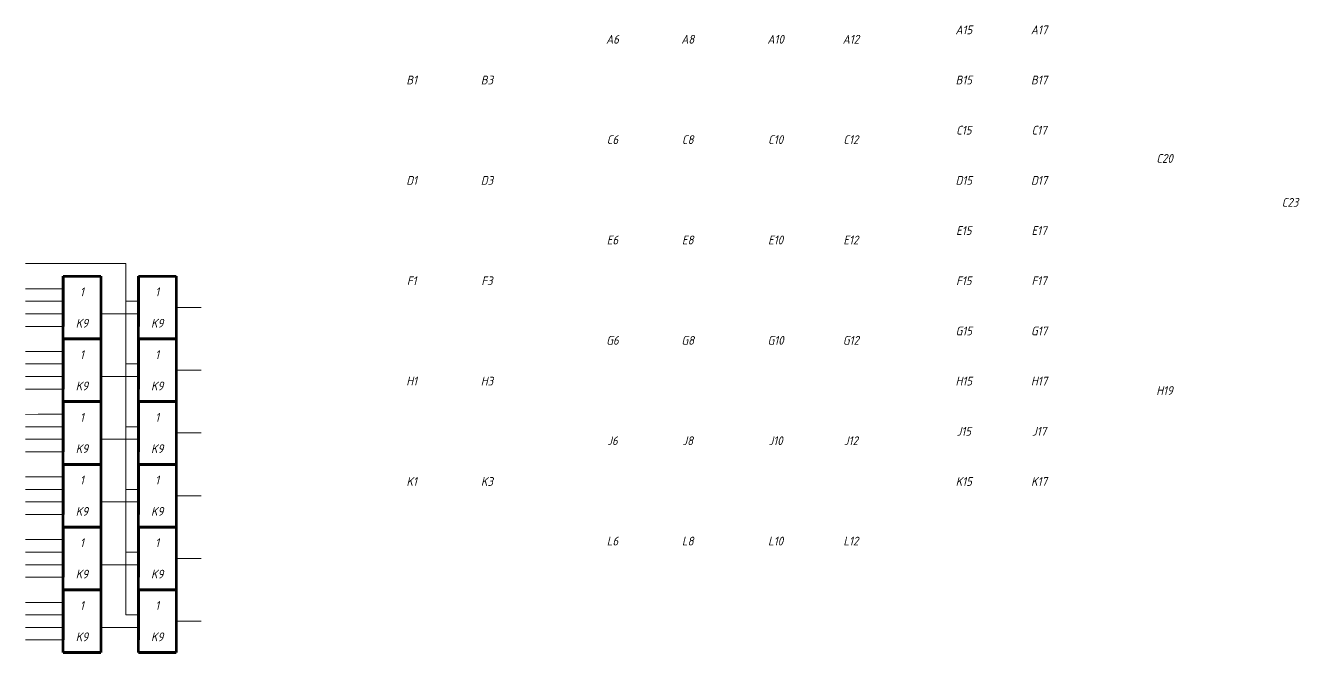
# Model space of a CAD drawing. Header units: millimetres. Extents: x -41 to 1158, y -278 to 531.
# Drawn here: x 650 to 1158, y 7 to 257 of the extents above; entities that cross this region are included whole.
import ezdxf

# ---------------------------------------------------------------- set-up
doc = ezdxf.new("R2010")
doc.units = ezdxf.units.MM
doc.header["$LTSCALE"] = 0.5
doc.layers.get('0').update_dxf_attribs({"lineweight": 60})
doc.styles.get("Standard").update_dxf_attribs({"font": 'ISOCPEUI.TTF', "width": 0.9})

msp = doc.modelspace()

# ---------------------------------------------------------------- linework, layer by layer
at = {"lineweight": 20}
for p, q in [((649.91, 161.99), (679.91, 161.99)), ((679.91, 161.99), (689.91, 161.99)), ((689.91, 161.99), (689.91, 21.99)), ((679.91, 156.99), (679.91, 144.49)), ((709.91, 156.99), (709.91, 144.49)), ((654.91, 151.99), (649.91, 151.99)), ((649.91, 151.99), (664.91, 151.99)), ((664.91, 151.99), (649.91, 151.99)), ((664.91, 151.99), (654.91, 151.99)), ((664.91, 146.99), (664.91, 151.99)), ((694.91, 146.99), (694.91, 147.82)), ((654.91, 146.99), (649.91, 146.99)), ((649.91, 146.99), (664.91, 146.99)), ((664.91, 146.99), (654.91, 146.99)), ((689.91, 146.99), (694.91, 146.99)), ((709.91, 144.49), (719.91, 144.49)), ((654.91, 141.99), (649.91, 141.99)), ((664.91, 141.99), (649.91, 141.99)), ((664.91, 141.99), (654.91, 141.99)), ((664.91, 136.99), (664.91, 141.99)), ((679.91, 141.99), (694.91, 141.99)), ((694.91, 136.99), (694.91, 141.99)), ((654.91, 136.99), (649.91, 136.99)), ((649.91, 136.99), (664.91, 136.99)), ((664.91, 136.99), (654.91, 136.99)), ((679.91, 131.99), (679.91, 119.49)), ((709.91, 131.99), (709.91, 119.49)), ((654.91, 126.99), (649.91, 126.99)), ((664.91, 126.99), (649.91, 126.99)), ((664.91, 126.99), (654.91, 126.99)), ((664.91, 121.99), (664.91, 126.99)), ((694.91, 121.99), (694.91, 126.99)), ((654.91, 121.99), (649.91, 121.99)), ((649.91, 121.99), (664.91, 121.99)), ((664.91, 121.99), (654.91, 121.99)), ((689.91, 121.99), (694.91, 121.99)), ((654.91, 116.99), (649.91, 116.99)), ((664.91, 116.99), (649.91, 116.99)), ((664.91, 116.99), (654.91, 116.99)), ((664.91, 111.99), (664.91, 116.99)), ((679.91, 116.99), (694.91, 116.99)), ((694.91, 111.99), (694.91, 116.99)), ((709.91, 119.49), (719.91, 119.49)), ((654.91, 111.99), (649.91, 111.99)), ((649.91, 111.99), (664.91, 111.99)), ((664.91, 111.99), (654.91, 111.99)), ((679.91, 106.99), (679.91, 94.49)), ((709.91, 106.99), (709.91, 94.49)), ((654.91, 101.99), (649.91, 101.91)), ((664.91, 101.99), (649.91, 101.91)), ((664.91, 101.99), (654.91, 101.99)), ((664.91, 96.99), (664.91, 101.99)), ((694.91, 96.99), (694.91, 101.99)), ((654.91, 96.99), (649.91, 96.99)), ((649.91, 96.99), (664.91, 96.99)), ((664.91, 96.99), (654.91, 96.99)), ((689.91, 96.99), (694.91, 96.99)), ((654.91, 91.99), (649.91, 91.99)), ((649.91, 91.99), (664.91, 91.99)), ((664.91, 91.99), (654.91, 91.99)), ((664.91, 91.99), (664.91, 91.99)), ((679.91, 91.99), (694.91, 91.99)), ((709.91, 94.49), (719.91, 94.49)), ((654.91, 86.99), (649.91, 86.99)), ((664.91, 86.99), (654.91, 86.99)), ((679.91, 81.99), (679.91, 69.49)), ((709.91, 81.99), (709.91, 69.49)), ((654.91, 76.99), (649.91, 76.99)), ((649.91, 76.99), (664.91, 76.99)), ((664.91, 76.99), (654.91, 76.99)), ((664.91, 76.99), (664.91, 71.99)), ((694.91, 76.99), (694.91, 71.99)), ((654.91, 71.99), (649.91, 71.99)), ((664.91, 71.99), (649.91, 71.99)), ((664.91, 71.99), (654.91, 71.99)), ((689.91, 71.99), (694.91, 71.99)), ((654.91, 66.99), (649.91, 66.99)), ((649.91, 66.99), (664.91, 66.99)), ((664.91, 66.99), (654.91, 66.99)), ((664.91, 66.99), (664.91, 61.99)), ((689.91, 66.99), (679.91, 66.99)), ((689.91, 66.99), (694.91, 66.99)), ((694.91, 66.99), (694.91, 61.99)), ((709.91, 69.49), (719.91, 69.49)), ((654.91, 61.99), (649.91, 61.99)), ((664.91, 61.99), (649.91, 61.99)), ((664.91, 61.99), (654.91, 61.99)), ((679.91, 56.99), (679.91, 44.49)), ((709.91, 56.99), (709.91, 44.49)), ((654.91, 51.99), (649.91, 51.99)), ((649.91, 51.99), (664.91, 51.99)), ((664.91, 51.99), (654.91, 51.99)), ((664.91, 51.99), (664.91, 46.99)), ((694.91, 51.99), (694.91, 46.99)), ((654.91, 46.99), (649.91, 46.99)), ((664.91, 46.99), (649.91, 46.99)), ((664.91, 46.99), (654.91, 46.99)), ((689.91, 46.99), (694.91, 46.99)), ((654.91, 41.99), (649.91, 41.99)), ((649.91, 41.99), (664.91, 41.99)), ((664.91, 41.99), (654.91, 41.99)), ((664.91, 41.99), (664.91, 36.99)), ((679.91, 41.99), (694.91, 41.99)), ((694.91, 41.99), (694.91, 36.99)), ((709.91, 44.49), (719.91, 44.49)), ((654.91, 36.99), (649.91, 36.99)), ((664.91, 36.99), (649.91, 36.99)), ((664.91, 36.99), (654.91, 36.99)), ((679.91, 31.99), (679.91, 19.49)), ((694.91, 31.99), (694.91, 21.99)), ((709.91, 31.99), (709.91, 19.49)), ((654.91, 26.99), (649.91, 26.99)), ((649.91, 26.99), (664.91, 26.99)), ((664.91, 26.99), (654.91, 26.99)), ((664.91, 26.99), (664.91, 21.99)), ((694.91, 26.99), (694.91, 21.99)), ((654.91, 21.99), (649.91, 21.99)), ((664.91, 21.99), (649.91, 21.99)), ((664.91, 21.99), (654.91, 21.99)), ((694.91, 21.99), (689.91, 21.99)), ((654.91, 16.99), (649.91, 16.99)), ((649.91, 16.99), (664.91, 16.99)), ((664.91, 16.99), (654.91, 16.99)), ((664.91, 16.99), (664.91, 11.99)), ((679.91, 16.99), (694.91, 16.99)), ((694.91, 16.99), (694.91, 11.99)), ((709.91, 19.49), (719.91, 19.49)), ((654.91, 11.99), (649.91, 11.99)), ((664.91, 11.99), (649.91, 11.99)), ((664.91, 11.99), (654.91, 11.99))]:
    msp.add_line(p, q, dxfattribs=at)
at = {"lineweight": 100}
for p, q in [((664.91, 156.99), (679.91, 156.99)), ((664.91, 131.99), (664.91, 156.99)), ((664.91, 156.99), (664.91, 152.49)), ((664.91, 156.99), (664.91, 144.49)), ((664.91, 156.99), (664.91, 151.99)), ((664.91, 156.99), (664.91, 151.99)), ((679.91, 156.99), (679.91, 145.49)), ((679.91, 156.99), (679.91, 145.49)), ((679.91, 156.99), (679.91, 144.49)), ((694.91, 156.99), (709.91, 156.99)), ((694.91, 131.99), (694.91, 156.99)), ((694.91, 156.99), (694.91, 152.49)), ((694.91, 156.99), (694.91, 144.49)), ((694.91, 156.99), (694.91, 151.99)), ((694.91, 156.99), (694.91, 151.99)), ((709.91, 156.99), (709.91, 145.49)), ((709.91, 156.99), (709.91, 145.49)), ((709.91, 156.99), (709.91, 144.49)), ((664.91, 151.99), (664.91, 146.99)), ((664.91, 151.99), (664.91, 146.99)), ((664.91, 144.49), (664.91, 148.99)), ((694.91, 151.99), (694.91, 146.99)), ((694.91, 151.99), (694.91, 146.99)), ((694.91, 144.49), (694.91, 148.99)), ((664.91, 146.99), (664.91, 141.99)), ((664.91, 146.99), (664.91, 141.99)), ((664.91, 146.99), (664.91, 141.99)), ((664.91, 144.49), (664.91, 139.99)), ((679.91, 145.49), (679.91, 143.49)), ((679.91, 143.49), (679.91, 131.99)), ((694.91, 146.99), (694.91, 141.99)), ((694.91, 146.99), (694.91, 141.99)), ((694.91, 146.99), (694.91, 141.99)), ((694.91, 144.49), (694.91, 139.99)), ((709.91, 145.49), (709.91, 143.49)), ((709.91, 143.49), (709.91, 131.99)), ((664.91, 141.99), (664.91, 136.99)), ((664.91, 141.99), (664.91, 136.99)), ((694.91, 141.99), (694.91, 136.99)), ((694.91, 141.99), (694.91, 136.99)), ((664.91, 131.99), (664.91, 136.49)), ((664.91, 131.99), (679.91, 131.99)), ((664.91, 106.99), (664.91, 131.99)), ((664.91, 131.99), (664.91, 127.49)), ((664.91, 131.99), (664.91, 119.49)), ((664.91, 131.99), (664.91, 126.99)), ((664.91, 131.99), (664.91, 126.99)), ((679.91, 131.99), (664.91, 131.99)), ((664.91, 131.99), (679.91, 131.99)), ((679.91, 131.99), (679.91, 120.49)), ((679.91, 131.99), (679.91, 120.49)), ((679.91, 131.99), (679.91, 119.49)), ((694.91, 131.99), (694.91, 136.49)), ((694.91, 131.99), (709.91, 131.99)), ((694.91, 106.99), (694.91, 131.99)), ((694.91, 131.99), (694.91, 127.49)), ((694.91, 131.99), (694.91, 119.49)), ((694.91, 131.99), (694.91, 126.99)), ((694.91, 131.99), (694.91, 126.99)), ((709.91, 131.99), (694.91, 131.99)), ((694.91, 131.99), (709.91, 131.99)), ((709.91, 131.99), (709.91, 120.49)), ((709.91, 131.99), (709.91, 120.49)), ((709.91, 131.99), (709.91, 119.49)), ((664.91, 126.99), (664.91, 121.99)), ((664.91, 126.99), (664.91, 121.99)), ((694.91, 126.99), (694.91, 121.99)), ((694.91, 126.99), (694.91, 121.99)), ((664.91, 119.49), (664.91, 123.99)), ((664.91, 121.99), (664.91, 116.99)), ((664.91, 121.99), (664.91, 116.99)), ((664.91, 121.99), (664.91, 116.99)), ((694.91, 119.49), (694.91, 123.99)), ((694.91, 121.99), (694.91, 116.99)), ((694.91, 121.99), (694.91, 116.99)), ((694.91, 121.99), (694.91, 116.99)), ((664.91, 119.49), (664.91, 114.99)), ((664.91, 116.99), (664.91, 111.99)), ((664.91, 116.99), (664.91, 111.99)), ((679.91, 120.49), (679.91, 118.49)), ((679.91, 118.49), (679.91, 106.99)), ((694.91, 119.49), (694.91, 114.99)), ((694.91, 116.99), (694.91, 111.99)), ((694.91, 116.99), (694.91, 111.99)), ((709.91, 120.49), (709.91, 118.49)), ((709.91, 118.49), (709.91, 106.99)), ((664.91, 106.99), (664.91, 111.49)), ((679.91, 106.99), (664.91, 106.99)), ((664.91, 106.99), (679.91, 106.99)), ((664.91, 106.99), (679.91, 106.99)), ((664.91, 81.99), (664.91, 106.99)), ((664.91, 106.99), (664.91, 102.49)), ((664.91, 106.99), (664.91, 94.49)), ((664.91, 106.99), (664.91, 101.99)), ((664.91, 106.99), (664.91, 101.99)), ((679.91, 106.99), (679.91, 95.49)), ((679.91, 106.99), (679.91, 95.49)), ((679.91, 106.99), (679.91, 94.49)), ((694.91, 106.99), (694.91, 111.49)), ((709.91, 106.99), (694.91, 106.99)), ((694.91, 106.99), (709.91, 106.99)), ((694.91, 106.99), (709.91, 106.99)), ((694.91, 81.99), (694.91, 106.99)), ((694.91, 106.99), (694.91, 102.49)), ((694.91, 106.99), (694.91, 94.49)), ((694.91, 106.99), (694.91, 101.99)), ((694.91, 106.99), (694.91, 101.99)), ((709.91, 106.99), (709.91, 95.49)), ((709.91, 106.99), (709.91, 95.49)), ((709.91, 106.99), (709.91, 94.49)), ((664.91, 101.99), (664.91, 96.99)), ((664.91, 101.99), (664.91, 96.99)), ((694.91, 101.99), (694.91, 96.99)), ((694.91, 101.99), (694.91, 96.99)), ((664.91, 94.49), (664.91, 98.99)), ((664.91, 96.99), (664.91, 91.99)), ((664.91, 96.99), (664.91, 91.99)), ((664.91, 96.99), (664.91, 91.99)), ((694.91, 94.49), (694.91, 98.99)), ((694.91, 96.99), (694.91, 91.99)), ((694.91, 96.99), (694.91, 91.99)), ((694.91, 96.99), (694.91, 91.99)), ((664.91, 94.49), (664.91, 89.99)), ((664.91, 91.99), (664.91, 86.99)), ((664.91, 91.99), (664.91, 86.99)), ((679.91, 95.49), (679.91, 93.49)), ((679.91, 93.49), (679.91, 81.99)), ((694.91, 94.49), (694.91, 89.99)), ((694.91, 91.99), (694.91, 86.99)), ((694.91, 91.99), (694.91, 86.99)), ((709.91, 95.49), (709.91, 93.49)), ((709.91, 93.49), (709.91, 81.99)), ((664.91, 81.99), (664.91, 86.49)), ((694.91, 81.99), (694.91, 86.49)), ((679.91, 81.99), (664.91, 81.99)), ((664.91, 81.99), (679.91, 81.99)), ((664.91, 81.99), (679.91, 81.99)), ((664.91, 56.99), (664.91, 81.99)), ((664.91, 81.99), (664.91, 77.49)), ((664.91, 81.99), (664.91, 69.49)), ((664.91, 81.99), (664.91, 76.99)), ((664.91, 81.99), (664.91, 76.99)), ((679.91, 81.99), (679.91, 70.49)), ((679.91, 81.99), (679.91, 70.49)), ((679.91, 81.99), (679.91, 69.49)), ((709.91, 81.99), (694.91, 81.99)), ((694.91, 81.99), (709.91, 81.99)), ((694.91, 81.99), (709.91, 81.99)), ((694.91, 56.99), (694.91, 81.99)), ((694.91, 81.99), (694.91, 77.49)), ((694.91, 81.99), (694.91, 69.49)), ((694.91, 81.99), (694.91, 76.99)), ((694.91, 81.99), (694.91, 76.99)), ((709.91, 81.99), (709.91, 70.49)), ((709.91, 81.99), (709.91, 70.49)), ((709.91, 81.99), (709.91, 69.49)), ((664.91, 76.99), (664.91, 71.99)), ((664.91, 76.99), (664.91, 71.99)), ((694.91, 76.99), (694.91, 71.99)), ((694.91, 76.99), (694.91, 71.99)), ((664.91, 69.49), (664.91, 73.99)), ((664.91, 71.99), (664.91, 66.99)), ((664.91, 71.99), (664.91, 66.99)), ((664.91, 71.99), (664.91, 66.99)), ((694.91, 69.49), (694.91, 73.99)), ((694.91, 71.99), (694.91, 66.99)), ((694.91, 71.99), (694.91, 66.99)), ((694.91, 71.99), (694.91, 66.99)), ((664.91, 69.49), (664.91, 64.99)), ((664.91, 66.99), (664.91, 61.99)), ((664.91, 66.99), (664.91, 61.99)), ((679.91, 70.49), (679.91, 68.49)), ((679.91, 68.49), (679.91, 56.99)), ((694.91, 69.49), (694.91, 64.99)), ((694.91, 66.99), (694.91, 61.99)), ((694.91, 66.99), (694.91, 61.99)), ((709.91, 70.49), (709.91, 68.49)), ((709.91, 68.49), (709.91, 56.99)), ((664.91, 56.99), (664.91, 61.49)), ((694.91, 56.99), (694.91, 61.49)), ((679.91, 56.99), (664.91, 56.99)), ((664.91, 56.99), (679.91, 56.99)), ((664.91, 56.99), (679.91, 56.99)), ((664.91, 31.99), (664.91, 56.99)), ((664.91, 56.99), (664.91, 52.49)), ((664.91, 56.99), (664.91, 44.49)), ((664.91, 56.99), (664.91, 51.99)), ((664.91, 56.99), (664.91, 51.99)), ((679.91, 56.99), (679.91, 45.49)), ((679.91, 56.99), (679.91, 45.49)), ((679.91, 56.99), (679.91, 44.49)), ((709.91, 56.99), (694.91, 56.99)), ((694.91, 56.99), (709.91, 56.99)), ((694.91, 56.99), (709.91, 56.99)), ((694.91, 31.99), (694.91, 56.99)), ((694.91, 56.99), (694.91, 52.49)), ((694.91, 56.99), (694.91, 44.49)), ((694.91, 56.99), (694.91, 51.99)), ((694.91, 56.99), (694.91, 51.99)), ((709.91, 56.99), (709.91, 45.49)), ((709.91, 56.99), (709.91, 45.49)), ((709.91, 56.99), (709.91, 44.49)), ((664.91, 51.99), (664.91, 46.99)), ((664.91, 51.99), (664.91, 46.99)), ((694.91, 51.99), (694.91, 46.99)), ((694.91, 51.99), (694.91, 46.99)), ((664.91, 44.49), (664.91, 48.99)), ((664.91, 46.99), (664.91, 41.99)), ((664.91, 46.99), (664.91, 41.99)), ((664.91, 46.99), (664.91, 41.99)), ((694.91, 44.49), (694.91, 48.99)), ((694.91, 46.99), (694.91, 41.99)), ((694.91, 46.99), (694.91, 41.99)), ((694.91, 46.99), (694.91, 41.99)), ((664.91, 44.49), (664.91, 39.99)), ((664.91, 41.99), (664.91, 36.99)), ((664.91, 41.99), (664.91, 36.99)), ((679.91, 45.49), (679.91, 43.49)), ((679.91, 43.49), (679.91, 31.99)), ((694.91, 44.49), (694.91, 39.99)), ((694.91, 41.99), (694.91, 36.99)), ((694.91, 41.99), (694.91, 36.99)), ((709.91, 45.49), (709.91, 43.49)), ((709.91, 43.49), (709.91, 31.99)), ((664.91, 31.99), (664.91, 36.49)), ((694.91, 31.99), (694.91, 36.49)), ((679.91, 31.99), (664.91, 31.99)), ((664.91, 31.99), (679.91, 31.99)), ((664.91, 31.99), (679.91, 31.99)), ((664.91, 6.99), (664.91, 31.99)), ((664.91, 31.99), (664.91, 27.49)), ((664.91, 31.99), (664.91, 19.49)), ((664.91, 31.99), (664.91, 26.99)), ((664.91, 31.99), (664.91, 26.99)), ((679.91, 31.99), (679.91, 20.49)), ((679.91, 31.99), (679.91, 20.49)), ((679.91, 31.99), (679.91, 19.49)), ((709.91, 31.99), (694.91, 31.99)), ((694.91, 31.99), (709.91, 31.99)), ((694.91, 31.99), (709.91, 31.99)), ((694.91, 6.99), (694.91, 31.99)), ((694.91, 31.99), (694.91, 27.49)), ((694.91, 31.99), (694.91, 19.49)), ((694.91, 31.99), (694.91, 26.99)), ((694.91, 31.99), (694.91, 26.99)), ((709.91, 31.99), (709.91, 20.49)), ((709.91, 31.99), (709.91, 20.49)), ((709.91, 31.99), (709.91, 19.49)), ((664.91, 26.99), (664.91, 21.99)), ((664.91, 26.99), (664.91, 21.99)), ((694.91, 26.99), (694.91, 21.99)), ((694.91, 26.99), (694.91, 21.99)), ((664.91, 19.49), (664.91, 23.99)), ((664.91, 21.99), (664.91, 16.99)), ((664.91, 21.99), (664.91, 16.99)), ((664.91, 21.99), (664.91, 16.99)), ((679.91, 20.49), (679.91, 18.49)), ((694.91, 19.49), (694.91, 23.99)), ((694.91, 21.99), (694.91, 16.99)), ((694.91, 21.99), (694.91, 16.99)), ((694.91, 21.99), (694.91, 16.99)), ((709.91, 20.49), (709.91, 18.49)), ((664.91, 19.49), (664.91, 14.99)), ((664.91, 16.99), (664.91, 11.99)), ((664.91, 16.99), (664.91, 11.99)), ((679.91, 18.49), (679.91, 6.99)), ((694.91, 19.49), (694.91, 14.99)), ((694.91, 16.99), (694.91, 11.99)), ((694.91, 16.99), (694.91, 11.99)), ((709.91, 18.49), (709.91, 6.99)), ((664.91, 6.99), (664.91, 11.49)), ((694.91, 6.99), (694.91, 11.49)), ((679.91, 6.99), (664.91, 6.99)), ((664.91, 6.99), (679.91, 6.99)), ((709.91, 6.99), (694.91, 6.99)), ((694.91, 6.99), (709.91, 6.99))]:
    msp.add_line(p, q, dxfattribs=at)

# ---------------------------------------------------------------- texts
at = {"lineweight": 100, "char_height": 3.5, "attachment_point": 1}
for s, heights, insert in [('\\pxqc;A15', [0], (1016.3, 256.91)), ('\\pxqc;A17', [0], (1046.3, 256.91)), ('\\pxqc;A6', [0], (876.3, 253.16)), ('\\pxqc;A8', [0], (906.3, 253.16)), ('\\pxqc;A12', [0], (971.3, 253.16)), ('\\pxqc;B1', [0], (796.3, 236.91)), ('\\pxqc;B3', [0], (826.3, 236.91)), ('\\pxqc;B15', [0.91], (1016.3, 236.91)), ('\\pxqc;B17', [0], (1046.3, 236.91)), ('\\pxqc;C15', [0], (1016.3, 216.91)), ('\\pxqc;C17', [0], (1046.3, 216.91)), ('\\pxqc;C6', [0], (876.3, 213.16)), ('\\pxqc;C8', [0], (906.3, 213.16)), ('\\pxqc;C10', [0], (941.3, 213.16)), ('\\pxqc;C12', [0], (971.3, 213.16)), ('\\pxqc;C20', [0], (1096.3, 205.66)), ('\\pxqc;D1', [0], (796.3, 196.91)), ('\\pxqc;D3', [0], (826.3, 196.91)), ('\\pxqc;D15', [0], (1016.3, 196.91)), ('\\pxqc;D17', [0], (1046.3, 196.91)), ('\\pxqc;C23', [0], (1146.3, 188.16)), ('\\pxqc;E6', [0], (876.3, 173.16)), ('\\pxqc;E8', [0], (906.3, 173.16)), ('\\pxqc;E10', [0], (941.3, 173.16)), ('\\pxqc;E12', [0], (971.3, 173.16)), ('\\pxqc;E15', [0], (1016.3, 176.91)), ('\\pxqc;E17', [0], (1046.3, 176.91)), ('\\pxqc;1', [0], (664.91, 152.49)), ('\\pxqc;1', [0], (694.91, 152.49)), ('\\pxqc;F1', [0], (796.3, 156.91)), ('\\pxqc;F3', [0], (826.3, 156.91)), ('\\pxqc;F15', [0], (1016.3, 156.91)), ('\\pxqc;F17', [0], (1046.3, 156.91)), ('\\pxqc;K9', [0], (664.91, 139.99)), ('\\pxqc;K9', [0], (694.91, 139.99)), ('\\pxqc;G6', [0], (876.3, 133.16)), ('\\pxqc;G8', [0], (906.3, 133.16)), ('\\pxqc;G10', [0], (941.3, 133.16)), ('\\pxqc;G12', [0], (971.3, 133.16)), ('\\pxqc;G15', [0], (1016.3, 136.91)), ('\\pxqc;G17', [0], (1046.3, 136.91)), ('\\pxqc;1', [0], (664.91, 127.49)), ('\\pxqc;1', [0], (694.91, 127.49)), ('\\pxqc;H1', [0], (796.3, 116.91)), ('\\pxqc;H3', [0], (826.3, 116.91)), ('\\pxqc;H15', [0], (1016.3, 116.91)), ('\\pxqc;H17', [0], (1046.3, 116.91)), ('\\pxqc;K9', [0], (664.91, 114.99)), ('\\pxqc;K9', [0], (694.91, 114.99)), ('\\pxqc;H19', [0], (1096.3, 113.16)), ('\\pxqc;1', [0], (664.91, 102.49)), ('\\pxqc;1', [0], (694.91, 102.49)), ('\\pxqc;J15', [0], (1016.3, 96.91)), ('\\pxqc;J17', [0], (1046.3, 96.91)), ('\\pxqc;J6', [0], (876.3, 93.16)), ('\\pxqc;J8', [0], (906.3, 93.16)), ('\\pxqc;J10', [0], (941.3, 93.16)), ('\\pxqc;J12', [0], (971.3, 93.16)), ('\\pxqc;K9', [0], (664.91, 89.99)), ('\\pxqc;K9', [0], (694.91, 89.99)), ('\\pxqc;1', [0], (664.91, 77.49)), ('\\pxqc;1', [0], (694.91, 77.49)), ('\\pxqc;K1', [0], (796.3, 76.91)), ('\\pxqc;K3', [0], (826.3, 76.91)), ('\\pxqc;K15', [0], (1016.3, 76.91)), ('\\pxqc;K17', [0], (1046.3, 76.91)), ('\\pxqc;K9', [0], (664.91, 64.99)), ('\\pxqc;K9', [0], (694.91, 64.99)), ('\\pxqc;1', [0], (664.91, 52.49)), ('\\pxqc;1', [0], (694.91, 52.49)), ('\\pxqc;L6', [0], (876.3, 53.16)), ('\\pxqc;L8', [0], (906.3, 53.16)), ('\\pxqc;L10', [0], (941.3, 53.16)), ('\\pxqc;L12', [0], (971.3, 53.16)), ('\\pxqc;K9', [0], (664.91, 39.99)), ('\\pxqc;K9', [0], (694.91, 39.99)), ('\\pxqc;1', [0], (664.91, 27.49)), ('\\pxqc;1', [0], (694.91, 27.49)), ('\\pxqc;K9', [0], (664.91, 14.99)), ('\\pxqc;K9', [0], (694.91, 14.99))]:
    msp.add_mtext_dynamic_manual_height_columns(s, width=15, gutter_width=25, heights=heights, dxfattribs=dict(at, insert=insert))
at = {"lineweight": 20, "insert": (941.3, 253.16), "char_height": 3.5, "attachment_point": 1}
msp.add_mtext_dynamic_manual_height_columns('\\pxqc;A10', width=15, gutter_width=25, heights=[0], dxfattribs=at)

doc.saveas('drawing.dxf')
